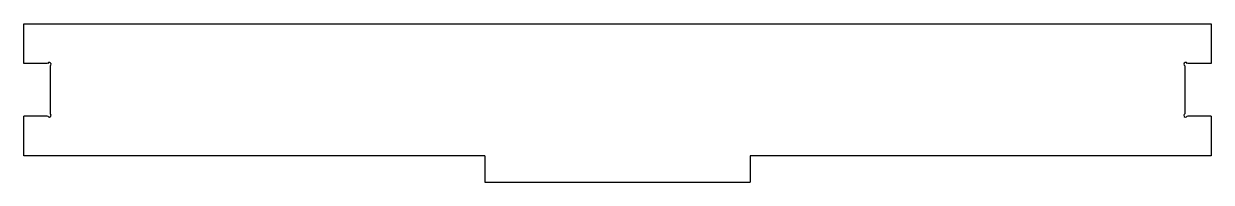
# Model space of a CAD drawing. Header units: millimetres. Extents: x 0 to 225, y 470 to 500.
import ezdxf

# ---------------------------------------------------------------- set-up
doc = ezdxf.new("R2010")
doc.units = ezdxf.units.MM
doc.layers.add('Shape2DView004', color=7, linetype='CONTINUOUS')

msp = doc.modelspace()

# ---------------------------------------------------------------- linework, layer by layer
at = {"layer": 'Shape2DView004'}
for p, q in [((0, 500), (225, 500)), ((0, 492.5), (0, 500)), ((225, 500), (225, 492.5)), ((4.53, 492.5), (0, 492.5)), ((5, 492.03), (5, 482.97)), ((220, 492.03), (220, 482.97)), ((225, 492.5), (220.47, 492.5)), ((4.53, 482.5), (0, 482.5)), ((0, 475), (0, 482.5)), ((225, 482.5), (220.47, 482.5)), ((225, 482.5), (225, 475)), ((87.35, 475), (0, 475)), ((87.35, 475), (87.35, 470)), ((225, 475), (137.65, 475)), ((137.65, 475), (137.65, 470)), ((87.35, 470), (137.65, 470))]:
    msp.add_line(p, q, dxfattribs=at)
for centre, start, end in [((4.83, 492.33), -60, 150), ((220.17, 492.33), 30, 180), ((220.17, 492.33), 180, -120), ((4.83, 482.67), -150, 60), ((220.17, 482.67), 120, 180), ((220.17, 482.67), 180, -30)]:
    msp.add_arc(centre, 0.343, start, end, dxfattribs=at)

doc.saveas('drawing.dxf')
